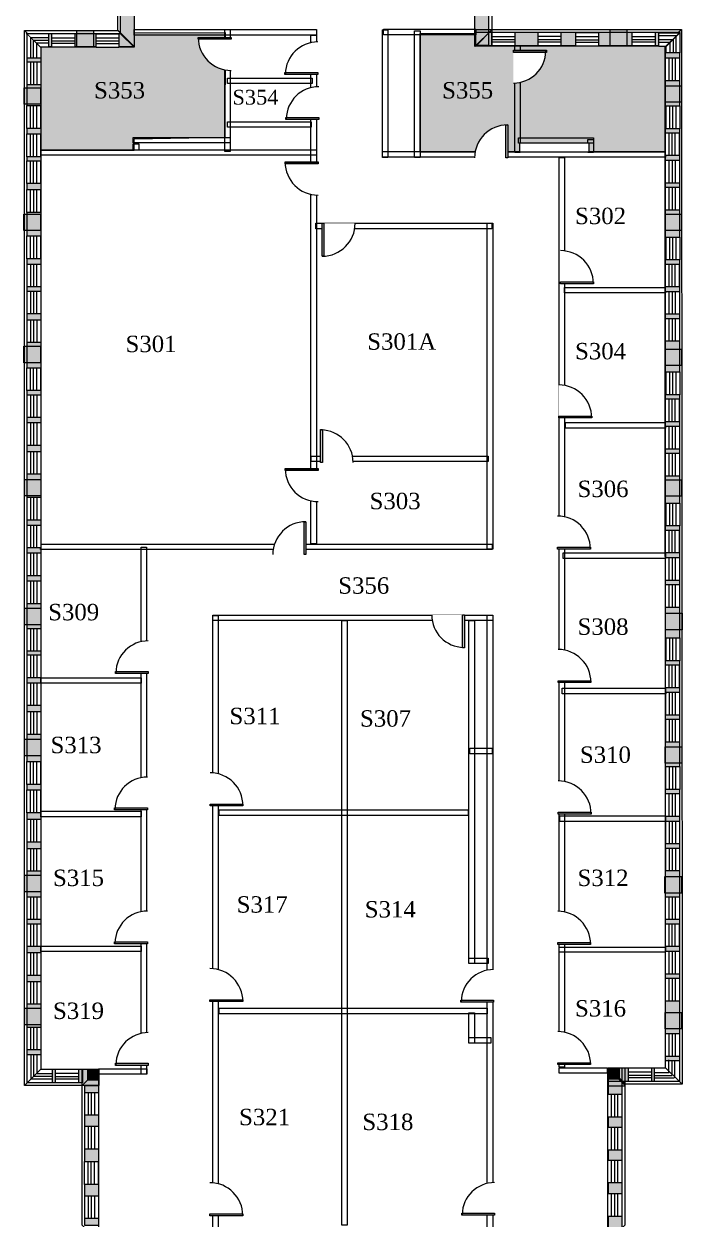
# Model space of a CAD drawing. Header units: inches. Extents: x -1965 to 2413, y -2287 to 2152.
# Drawn here: x 1420 to 2139, y -930 to 377 of the extents above; entities that cross this region are included whole.
import ezdxf

# ---------------------------------------------------------------- set-up
doc = ezdxf.new("R2010")
doc.units = ezdxf.units.IN
doc.header["$LTSCALE"] = 96
doc.header["$MEASUREMENT"] = 0
doc.layers.add('None', color=7, linetype='Continuous', lineweight=5)
doc.styles.add('Times', font='Times')

# ---------------------------------------------------------------- blocks, each defined once
blk = doc.blocks.new('Symbol #19')
at = {"layer": 'None', "linetype": 'Continuous', "lineweight": 5}
blk.add_hatch(color=255, dxfattribs=at).paths.add_polyline_path([(-6, 6), (6, 6), (6, -6), (-6, -6)])
at = {"layer": 'None', "color": 7, "linetype": 'Continuous', "lineweight": 5}
blk.add_lwpolyline([(-6, 6), (6, 6), (6, -6), (-6, -6)], close=True, dxfattribs=at)
blk = doc.blocks.new("3' dr lh")
at = {"color": 7, "linetype": 'Continuous', "lineweight": 5}
blk.add_wipeout([(-18, 18.1), (-11, 17.4), (-4.2, 15.4), (2, 12.1), (7.5, 7.6), (11.9, 2.1), (15.3, -4.1), (17.3, -10.9), (18, -17.9), (-18, -17.9)], dxfattribs=at).dxf.layer = 'None'
at = {"layer": 'None', "linetype": 'Continuous', "lineweight": 5}
blk.add_hatch(color=255, dxfattribs=at).paths.add_polyline_path([(-18, -16.1), (18, -16.1), (18, -18.1), (-18, -18.1)])
at = {"layer": 'None', "color": 7, "linetype": 'Continuous', "lineweight": 5}
blk.add_lwpolyline([(-18, -16.1), (18, -16.1), (18, -18.1), (-18, -18.1)], close=True, dxfattribs=at)
blk.add_arc((-18, -17.9), 36, 0, 90, dxfattribs=at)
blk = doc.blocks.new("1'6 Pier")
at = {"layer": 'None', "linetype": 'Continuous', "lineweight": 5}
blk.add_hatch(color=255, dxfattribs=at).paths.add_polyline_path([(-9, 9), (9, 9), (9, -9), (-9, -9)])
at = {"layer": 'None', "color": 7, "linetype": 'Continuous', "lineweight": 5}
blk.add_lwpolyline([(-9, 9), (9, 9), (9, -9), (-9, -9)], close=True, dxfattribs=at)
blk = doc.blocks.new("3' dr rh")
at = {"color": 7, "linetype": 'Continuous', "lineweight": 5}
blk.add_wipeout([(-17, 17.5), (-10.2, 16.7), (-3.6, 14.6), (2.4, 11.3), (7.7, 6.9), (12, 1.5), (15.2, -4.6), (17.2, -11.2), (17.9, -18), (-17.6, -18)], dxfattribs=at).dxf.layer = 'None'
at = {"layer": 'None', "linetype": 'Continuous', "lineweight": 5}
blk.add_hatch(color=255, dxfattribs=at).paths.add_polyline_path([(-17.9, 18), (-15.6, 18), (-15.6, -18), (-17.9, -18)])
at = {"layer": 'None', "color": 7, "linetype": 'Continuous', "lineweight": 5}
blk.add_lwpolyline([(-17.9, 18), (-15.6, 18), (-15.6, -18), (-17.9, -18)], close=True, dxfattribs=at)
blk.add_arc((-17.6, -18), 35.5, 0, 88.9999, dxfattribs=at)
blk = doc.blocks.new("2'-1 wind")
at = {"color": 7, "linetype": 'Continuous', "lineweight": 5}
blk.add_wipeout([(7.5, 12.5), (7.5, -12.5), (-7.5, -12.5), (-7.5, 12.5)], dxfattribs=at).dxf.layer = 'None'
at = {"layer": 'None', "color": 7, "linetype": 'Continuous', "lineweight": 5}
blk.add_lwpolyline([(7.5, 12.5), (7.5, -12.5), (-7.5, -12.5), (-7.5, 12.5)], close=True, dxfattribs=at)
at = {"color": 7, "linetype": 'Continuous', "lineweight": 5}
blk.add_wipeout([(-3.5, 12.5), (3, 12.5), (3, -12.5), (-3.5, -12.5)], dxfattribs=at).dxf.layer = 'None'
at = {"layer": 'None', "color": 7, "linetype": 'Continuous', "lineweight": 5}
blk.add_line((-0.5, 12.5), (-0.5, -12.5), dxfattribs=at)
blk.add_lwpolyline([(-3.5, 12.5), (3, 12.5), (3, -12.5), (-3.5, -12.5)], close=True, dxfattribs=at)

msp = doc.modelspace()

# ---------------------------------------------------------------- hatches: boundary and pattern name
at = {"layer": 'None', "linetype": 'Continuous', "lineweight": 5}
for points in [[(1438, 352), (1436, 238), (1540, 238.5), (1540, 251), (1639.5, 252.8), (1640, 367), (1536, 366.5), (1536, 353), (1436.5, 353)], [(1852.5, 366), (2120.5, 366), (2120.5, 236.5), (1852.5, 236.5)]]:
    msp.add_hatch(color=255, dxfattribs=at).paths.add_polyline_path(points)

# ---------------------------------------------------------------- linework, layer by layer
at = {"layer": 'None', "color": 7, "linetype": 'Continuous', "lineweight": 5}
msp.add_lwpolyline([(1438, 352), (1436, 238), (1540, 238.5), (1540, 251), (1639.5, 252.8), (1640, 367), (1536, 366.5), (1536, 353), (1436.5, 353)], dxfattribs=at)
for points in [[(1639, 237), (1639, 370.5), (1645, 370.5), (1645, 237)], [(1811.5, 230.5), (1811.5, 370), (1817.5, 370), (1817.5, 230.5)], [(1846.5, 230.5), (1846.5, 369), (1852.5, 369), (1852.5, 230.5)], [(1852.5, 366), (2120.5, 366), (2120.5, 236.5), (1852.5, 236.5)], [(1642, 317.4), (1734.5, 317.4), (1734.5, 311.4), (1642, 311.4)], [(1642, 269.5), (1733.5, 269.5), (1733.5, 263.5), (1642, 263.5)], [(1539, 252.5), (1645, 252.5), (1645, 246.5), (1539, 246.5)], [(1960, 252), (2042, 252), (2042, 246), (1960, 246)], [(2042, 250), (2042, 236), (2036, 236), (2036, 250)], [(1539, 238.5), (1539, 245.5), (1545, 245.5), (1545, 238.5)], [(1738.5, 158.5), (1931, 158.5), (1931, 152.5), (1738.5, 152.5)], [(1932, 158.5), (1932, -198), (1926, -198), (1926, 158.5)], [(1733.5, -96), (1927, -96), (1927, -102), (1733.5, -102)], [(1547.5, -772), (1547.5, -195.5), (1553.5, -195.5), (1553.5, -772)], [(1932, -276), (1626, -276), (1626, -270), (1932, -270)], [(1632, -270.5), (1632, -1071), (1626, -1071), (1626, -270.5)], [(1932, -270), (1932, -1071), (1926, -1071), (1926, -270)], [(1773, -276), (1773, -937), (1767, -937), (1767, -276)], [(1931.5, -421.5), (1907, -421.5), (1907, -415.5), (1931.5, -415.5)], [(1905, -489), (1633, -489), (1633, -483), (1905, -483)], [(1906, -645), (1927, -645), (1927, -651), (1906, -651)], [(1926, -706), (1633, -706), (1633, -700), (1926, -700)], [(1912, -705), (1912, -738), (1906, -738), (1906, -705)], [(1906, -732), (1930, -732), (1930, -738), (1906, -738)]]:
    msp.add_lwpolyline(points, close=True, dxfattribs=at)

# ---------------------------------------------------------------- texts
at = {"layer": 'None', "color": 7, "attachment_point": 1, "style": 'Times'}
for s, insert, char_height in [('S353', (1496.2, 313), 17.96), ('S354', (1647.5, 304.5), 16.16), ('S355', (1876.7, 313), 17.96), ('S302', (2022, 175.6), 17.96), ('S301', (1530.6, 35.6), 17.96), ('S301A', (1794.8, 38.2), 17.96), ('S304', (2022, 27.7), 17.96), ('S306', (2024.7, -122.9), 17.96), ('S303', (1797.4, -136.2), 17.96), ('S356', (1763.1, -228.6), 17.96), ('S309', (1446, -257.7), 17.96), ('S308', (2024.7, -273.6), 17.96), ('S311', (1644.2, -371.3), 17.96), ('S307', (1786.9, -374), 17.96), ('S313', (1448.6, -403), 17.96), ('S310', (2027.3, -413.6), 17.96), ('S315', (1451.3, -548.3), 17.96), ('S312', (2024.7, -548.3), 17.96), ('S317', (1652.1, -577.4), 17.96), ('S314', (1792.1, -582.7), 17.96), ('S316', (2022, -691), 17.96), ('S319', (1451.3, -693.7), 17.96), ('S321', (1654.7, -809.9), 17.96), ('S318', (1789.5, -815.2), 17.96)]:
    msp.add_mtext(s, dxfattribs=dict(at, insert=insert, char_height=char_height))

# ---------------------------------------------------------------- wipeouts: each hides what was drawn before it
at = {"color": 7, "linetype": 'Continuous', "lineweight": 5}
for points in [[(1501, -766.5), (1501, -955), (1483, -937), (1483, -784.5)], [(2139, -783), (2077, -783), (2059, -765), (2121, -765)]]:
    msp.add_wipeout(points, dxfattribs=at).dxf.layer = 'None'

# ---------------------------------------------------------------- next in the draw order: linework, layer by layer
at = {"layer": 'None', "color": 7, "linetype": 'Continuous', "lineweight": 5}
for points in [[(1501, -766.5), (1501, -955), (1483, -937), (1483, -784.5)], [(2139, -783), (2077, -783), (2059, -765), (2121, -765)]]:
    msp.add_lwpolyline(points, close=True, dxfattribs=at)

# ---------------------------------------------------------------- next in the draw order: block references
at = {"layer": 'None', "color": 7}
for name, p in [("3' dr rh", (1761.5, -85)), ("3' dr lh", (1641, -460.5)), ("3' dr lh", (1640.9, -674.6)), ("3' dr lh", (1640.8, -908.8))]:
    msp.add_blockref(name, p, dxfattribs=at)
for p, rotation in [((1883.2, -287.8), 180), ((1915, -675.5), 90), ((1916.1, -908.4), 90)]:
    msp.add_blockref("3' dr rh", p, dxfattribs=dict(at, rotation=rotation))

# ---------------------------------------------------------------- next in the draw order: wipeouts: each hides what was drawn before it
at = {"color": 7, "linetype": 'Continuous', "lineweight": 5}
msp.add_wipeout([(1912.5, 352), (1912.5, 710), (1931.2, 710), (1931, 370)], dxfattribs=at).dxf.layer = 'None'

# ---------------------------------------------------------------- next in the draw order: linework, layer by layer
at = {"layer": 'None', "color": 7, "linetype": 'Continuous', "lineweight": 5}
for points in [[(1912.5, 352), (1912.5, 710), (1931.2, 710), (1931, 370)], [(1912, -276), (1912, -651), (1906, -651), (1906, -276)]]:
    msp.add_lwpolyline(points, close=True, dxfattribs=at)

# ---------------------------------------------------------------- next in the draw order: wipeouts: each hides what was drawn before it
at = {"color": 7, "linetype": 'Continuous', "lineweight": 5}
for points in [[(1438, -766.5), (1501, -766.5), (1483, -784.5), (1420, -784.5)], [(2058.5, -955), (2058.5, -766), (2076.5, -784), (2076.5, -937)]]:
    msp.add_wipeout(points, dxfattribs=at).dxf.layer = 'None'

# ---------------------------------------------------------------- next in the draw order: hatches: boundary and pattern name
at = {"layer": 'None', "linetype": 'Continuous', "lineweight": 5}
for points in [[(2073, -765), (2073, -955), (2058, -955), (2058, -765)], [(1486, -937.5), (1486, -784.5), (1501, -784.5), (1501, -937.5)]]:
    msp.add_hatch(color=255, dxfattribs=at).paths.add_polyline_path(points)

# ---------------------------------------------------------------- next in the draw order: linework, layer by layer
at = {"layer": 'None', "color": 7, "linetype": 'Continuous', "lineweight": 5}
for points in [[(1438, -766.5), (1501, -766.5), (1483, -784.5), (1420, -784.5)], [(1501, -766), (1554, -766), (1554, -772), (1501, -772)], [(2057, -771), (2004.5, -771), (2004.5, -765), (2057, -765)], [(2073, -765), (2073, -955), (2058, -955), (2058, -765)], [(2058.5, -955), (2058.5, -766), (2076.5, -784), (2076.5, -937)], [(1486, -937.5), (1486, -784.5), (1501, -784.5), (1501, -937.5)]]:
    msp.add_lwpolyline(points, close=True, dxfattribs=at)

# ---------------------------------------------------------------- next in the draw order: block references
at = {"layer": 'None', "color": 7}
msp.add_blockref("1'6 Pier", (1492.3, -775.5), dxfattribs=at)
at = {"layer": 'None', "color": 7, "rotation": 180}
for p in [(1495.4, -772.6), (2064.3, -771.6)]:
    msp.add_blockref('Symbol #19', p, dxfattribs=at)

# ---------------------------------------------------------------- next in the draw order: wipeouts: each hides what was drawn before it
at = {"color": 7, "linetype": 'Continuous', "lineweight": 5}
msp.add_wipeout([(2120.5, 352.4), (1913.5, 352.4), (1931.5, 370.4), (2138.5, 370.4)], dxfattribs=at).dxf.layer = 'None'

# ---------------------------------------------------------------- next in the draw order: hatches: boundary and pattern name
at = {"layer": 'None', "linetype": 'Continuous', "lineweight": 211}
msp.add_hatch(color=255, dxfattribs=at).paths.add_polyline_path([(1927.5, 709), (1927.5, 353), (1912.5, 353), (1912.5, 709)])

# ---------------------------------------------------------------- next in the draw order: linework, layer by layer
at = {"layer": 'None', "color": 7, "linetype": 'Continuous', "lineweight": 5}
for points in [[(1927.5, 709), (1927.5, 353), (1912.5, 353), (1912.5, 709)], [(1812.5, 370.7), (1913.7, 370.7), (1913.7, 364.7), (1812.5, 364.7)], [(2120.5, 352.4), (1913.5, 352.4), (1931.5, 370.4), (2138.5, 370.4)], [(1962, 353), (1962, 236), (1956, 236), (1956, 353)]]:
    msp.add_lwpolyline(points, close=True, dxfattribs=at)

# ---------------------------------------------------------------- next in the draw order: block references
at = {"layer": 'None', "color": 7, "rotation": 90}
msp.add_blockref("3' dr rh", (1537.5, -744.5), dxfattribs=at)
at = {"layer": 'None', "color": 7}
for p in [(1493.5, -804.5), (2065.5, -806.5), (1493.5, -841.5), (2065.5, -842.5), (1493.2, -880), (2065.5, -878.5), (1493.5, -917.5), (2065.5, -915)]:
    msp.add_blockref("2'-1 wind", p, dxfattribs=at)

# ---------------------------------------------------------------- next in the draw order: wipeouts: each hides what was drawn before it
at = {"color": 7, "linetype": 'Continuous', "lineweight": 5}
msp.add_wipeout([(1438, 351.5), (1438, -766.5), (1420, -784.5), (1420, 369.5)], dxfattribs=at).dxf.layer = 'None'

# ---------------------------------------------------------------- next in the draw order: hatches: boundary and pattern name
at = {"layer": 'None', "linetype": 'Continuous', "lineweight": 211}
msp.add_hatch(color=255, dxfattribs=at).paths.add_polyline_path([(1483.5, -781.5), (1423, -781.5), (1438, -766.5), (1483.5, -766.5)])

# ---------------------------------------------------------------- next in the draw order: linework, layer by layer
at = {"layer": 'None', "color": 7, "linetype": 'Continuous', "lineweight": 5}
for points in [[(1438, 351.5), (1438, -766.5), (1420, -784.5), (1420, 369.5)], [(1438.5, 239), (1739.2, 239), (1739.2, 233), (1438.5, 233)], [(1931.5, -198.2), (1437.5, -198.2), (1437.5, -192.2), (1931.5, -192.2)], [(1483.5, -781.5), (1423, -781.5), (1438, -766.5), (1483.5, -766.5)]]:
    msp.add_lwpolyline(points, close=True, dxfattribs=at)

# ---------------------------------------------------------------- next in the draw order: block references
at = {"layer": 'None', "color": 7}
for p in [(1428.8, 297.8), (1428.5, 159.5), (1428.5, 15), (1429, -130.5), (1429, -271.5), (1429, -414.8), (1429, -563.5), (1429, -709)]:
    msp.add_blockref("1'6 Pier", p, dxfattribs=at)

# ---------------------------------------------------------------- next in the draw order: wipeouts: each hides what was drawn before it
at = {"color": 7, "linetype": 'Continuous', "lineweight": 5}
msp.add_wipeout([(2121, -765), (2120.5, 352.5), (2138.5, 370.5), (2139, -783)], dxfattribs=at).dxf.layer = 'None'

# ---------------------------------------------------------------- next in the draw order: hatches: boundary and pattern name
at = {"layer": 'None', "linetype": 'Continuous', "lineweight": 211}
for points in [[(1913.5, 367.5), (2137, 367.5), (2122, 352.5), (1913.5, 352.5)], [(2136, 368.5), (2136, -780), (2121, -765), (2121, 353.5)], [(2136, -780), (2058.5, -780), (2058.5, -765), (2121, -765)]]:
    msp.add_hatch(color=255, dxfattribs=at).paths.add_polyline_path(points)

# ---------------------------------------------------------------- next in the draw order: linework, layer by layer
at = {"layer": 'None', "color": 7, "linetype": 'Continuous', "lineweight": 5}
for points in [[(1913.5, 367.5), (2137, 367.5), (2122, 352.5), (1913.5, 352.5)], [(2121, -765), (2120.5, 352.5), (2138.5, 370.5), (2139, -783)], [(2136, 368.5), (2136, -780), (2121, -765), (2121, 353.5)], [(2121, 231), (1811.5, 231), (1811.5, 237), (2121, 237)], [(2121, -495.5), (2005.5, -495.5), (2005.5, -489.5), (2121, -489.5)], [(2121, -638.5), (2004.5, -638.5), (2004.5, -633), (2121, -633)], [(2136, -780), (2058.5, -780), (2058.5, -765), (2121, -765)]]:
    msp.add_lwpolyline(points, close=True, dxfattribs=at)

# ---------------------------------------------------------------- next in the draw order: block references
at = {"layer": 'None', "color": 7}
for p in [(2129.5, 12), (2129.6, -423), (2129.2, -565), (2129.5, -713.5)]:
    msp.add_blockref("1'6 Pier", p, dxfattribs=at)
at = {"layer": 'None', "color": 7, "rotation": 90}
for name, p in [("3' dr lh", (1709.7, -185.8)), ("2'-1 wind", (1466.5, -774))]:
    msp.add_blockref(name, p, dxfattribs=at)

# ---------------------------------------------------------------- next in the draw order: wipeouts: each hides what was drawn before it
at = {"color": 7, "linetype": 'Continuous', "lineweight": 5}
msp.add_wipeout([(1540, 351.5), (1438, 351.5), (1420, 369.5), (1522, 369.5)], dxfattribs=at).dxf.layer = 'None'

# ---------------------------------------------------------------- next in the draw order: hatches: boundary and pattern name
at = {"layer": 'None', "linetype": 'Continuous', "lineweight": 5}
msp.add_hatch(color=255, dxfattribs=at).paths.add_polyline_path([(1423, -781.5), (1423, 366.5), (1438, 351.5), (1438, -766.5)])

# ---------------------------------------------------------------- next in the draw order: linework, layer by layer
at = {"layer": 'None', "color": 7, "linetype": 'Continuous', "lineweight": 5}
for points in [[(1540, 351.5), (1438, 351.5), (1420, 369.5), (1522, 369.5)], [(1423, -781.5), (1423, 366.5), (1438, 351.5), (1438, -766.5)], [(1739.2, 364.2), (1739.2, -192), (1733.2, -192), (1733.2, 364.2)]]:
    msp.add_lwpolyline(points, close=True, dxfattribs=at)

# ---------------------------------------------------------------- next in the draw order: block references
at = {"layer": 'None', "color": 7}
for name, p in [("1'6 Pier", (1486.5, 360.5)), ("2'-1 wind", (2128.5, 327)), ("2'-1 wind", (2129, 131)), ("2'-1 wind", (2129, -16.5)), ("2'-1 wind", (2129, -160)), ("2'-1 wind", (2129.1, -307.4)), ("2'-1 wind", (2128.9, -448.2)), ("2'-1 wind", (2128.5, -590.5)), ("2'-1 wind", (2128.5, -740))]:
    msp.add_blockref(name, p, dxfattribs=at)
at = {"layer": 'None', "color": 7, "rotation": 90}
for name, p in [("2'-1 wind", (1943.5, 360)), ("2'-1 wind", (1994.1, 360.1)), ("2'-1 wind", (2035.2, 359.8)), ("2'-1 wind", (2097, 360)), ("3' dr lh", (1930.3, 248.1)), ("2'-1 wind", (2093, -772.5))]:
    msp.add_blockref(name, p, dxfattribs=at)

# ---------------------------------------------------------------- next in the draw order: wipeouts: each hides what was drawn before it
at = {"color": 7, "linetype": 'Continuous', "lineweight": 5}
msp.add_wipeout([(1961.5, 246.5), (2037, 246.5), (2037, 236.5), (1961.5, 236.5)], dxfattribs=at).dxf.layer = 'None'

# ---------------------------------------------------------------- next in the draw order: hatches: boundary and pattern name
at = {"layer": 'None', "linetype": 'Continuous', "lineweight": 5}
msp.add_hatch(color=255, dxfattribs=at).paths.add_polyline_path([(2057.8, -765), (2076.3, -765), (2076.3, -785), (2057.8, -785)])

# ---------------------------------------------------------------- next in the draw order: linework, layer by layer
at = {"layer": 'None', "color": 7, "linetype": 'Continuous', "lineweight": 5}
for points in [[(1961.5, 246.5), (2037, 246.5), (2037, 236.5), (1961.5, 236.5)], [(2010.5, 230.5), (2010.5, -764.5), (2004.5, -764.5), (2004.5, 230.5)], [(2057.8, -765), (2076.3, -765), (2076.3, -785), (2057.8, -785)]]:
    msp.add_lwpolyline(points, close=True, dxfattribs=at)

# ---------------------------------------------------------------- next in the draw order: block references
at = {"layer": 'None', "color": 7}
for name, p in [("1'6 Pier", (1922, 361.5)), ("1'6 Pier", (2069.5, 361.4)), ("2'-1 wind", (1430.5, 322.5)), ("1'6 Pier", (2129.5, 300)), ("2'-1 wind", (1430.3, 182.9)), ("2'-1 wind", (2128.2, 101.5)), ("2'-1 wind", (1430.5, 40.5)), ("2'-1 wind", (2128.2, -46)), ("2'-1 wind", (1430.5, -103.5)), ("2'-1 wind", (2128.2, -189.5)), ("2'-1 wind", (1430.5, -245)), ("2'-1 wind", (2128.4, -336.9)), ("2'-1 wind", (1430.5, -388)), ("2'-1 wind", (1430.3, -473.7)), ("2'-1 wind", (2128.5, -477.7)), ("2'-1 wind", (1430.4, -505.6)), ("2'-1 wind", (1430.4, -537.6)), ("2'-1 wind", (2128.2, -620)), ("2'-1 wind", (1430.5, -683)), ("2'-1 wind", (1430.5, -733))]:
    msp.add_blockref(name, p, dxfattribs=at)
for name, p, rotation in [("3' dr rh", (1722.8, 339), 90), ("3' dr rh", (1972.6, 329.8), -90), ("3' dr rh", (1723.8, 290), 90), ("3' dr lh", (1723, 207.5), 180), ("3' dr lh", (1763.5, 140.5), -90), ("3' dr lh", (1723.2, -127.8), 180)]:
    msp.add_blockref(name, p, dxfattribs=dict(at, rotation=rotation))

# ---------------------------------------------------------------- next in the draw order: wipeouts: each hides what was drawn before it
at = {"color": 7, "linetype": 'Continuous', "lineweight": 5}
for points in [[(1540, 473.5), (1540, 352), (1522, 369.8), (1522, 455.7)], [(2113.5, 367), (2136, 367), (2121, 352), (2113.5, 352)], [(1450.5, -781.5), (1423, -781.5), (1438, -766.5), (1450.5, -766.5)], [(2109, -765), (2121, -765), (2136, -780), (2109, -780)]]:
    msp.add_wipeout(points, dxfattribs=at).dxf.layer = 'None'

# ---------------------------------------------------------------- next in the draw order: hatches: boundary and pattern name
at = {"layer": 'None', "linetype": 'Continuous', "lineweight": 5}
msp.add_hatch(color=255, dxfattribs=at).paths.add_polyline_path([(1525, 365.9), (1525, 458.6), (1540, 473.5), (1540, 351)])
at = {"layer": 'None', "linetype": 'Continuous', "lineweight": 211}
msp.add_hatch(color=255, dxfattribs=at).paths.add_polyline_path([(1422, 366), (1525, 366), (1540, 351), (1437, 351)])

# ---------------------------------------------------------------- next in the draw order: linework, layer by layer
at = {"layer": 'None', "color": 7, "linetype": 'Continuous', "lineweight": 5}
for points in [[(1540, 473.5), (1540, 352), (1522, 369.8), (1522, 455.7)], [(1525, 365.9), (1525, 458.6), (1540, 473.5), (1540, 351)], [(1422, 366), (1525, 366), (1540, 351), (1437, 351)], [(1739.5, 364.3), (1540, 364.3), (1540, 370.3), (1739.5, 370.3)], [(2113.5, 367), (2136, 367), (2121, 352), (2113.5, 352)], [(1547.5, -490.5), (1438, -490.5), (1438, -484.5), (1547.5, -484.5)], [(1450.5, -781.5), (1423, -781.5), (1438, -766.5), (1450.5, -766.5)], [(2109, -765), (2121, -765), (2136, -780), (2109, -780)]]:
    msp.add_lwpolyline(points, close=True, dxfattribs=at)

# ---------------------------------------------------------------- next in the draw order: block references
at = {"layer": 'None', "color": 7}
for name, p in [("2'-1 wind", (2129, 274.5)), ("2'-1 wind", (1430.2, 214.4)), ("2'-1 wind", (1430.4, 71.9)), ("2'-1 wind", (2128.5, 71.5)), ("2'-1 wind", (1430.5, -72)), ("2'-1 wind", (2128.5, -76)), ("2'-1 wind", (1430.6, -214.5)), ("2'-1 wind", (2128.5, -219.5)), ("2'-1 wind", (1430.5, -356.5)), ("2'-1 wind", (2128.6, -366.9)), ("2'-1 wind", (1430.2, -442.7)), ("3' dr lh", (2021.6, -469.4)), ("2'-1 wind", (2128.8, -507.7)), ("3' dr lh", (2021, -612)), ("2'-1 wind", (1430.5, -651.5)), ("2'-1 wind", (2128.5, -650)), ("3' dr lh", (2021, -743.5))]:
    msp.add_blockref(name, p, dxfattribs=at)

# ---------------------------------------------------------------- next in the draw order: linework, layer by layer
at = {"layer": 'None', "color": 7, "linetype": 'Continuous', "lineweight": 5}
for points in [[(2120.5, 82.5), (2010.5, 82.5), (2010.5, 88.5), (2120.5, 88.5)], [(2120.5, -65.5), (2011.5, -65.5), (2011.5, -59.5), (2120.5, -59.5)], [(2121, -208), (2009, -208), (2009, -202), (2121, -202)], [(2121, -356), (2008, -356), (2008, -350), (2121, -350)]]:
    msp.add_lwpolyline(points, close=True, dxfattribs=at)

# ---------------------------------------------------------------- next in the draw order: block references
at = {"layer": 'None', "color": 7}
for name, p, rotation in [("2'-1 wind", (1462.5, 358.5), 90), ("2'-1 wind", (1510.9, 358.4), 90), ("3' dr lh", (1628, 343.8), 180), ("3' dr rh", (1536.5, -465), 90)]:
    msp.add_blockref(name, p, dxfattribs=dict(at, rotation=rotation))
for p in [(1430.1, 243.8), (2128.2, 245), (1430.4, 101.4), (2128.5, 42), (1430.5, -41.5), (2128.5, -105.5), (1430.4, -184), (2128.5, -249), (1430.5, -326), (2128.6, -396.4), (2128.8, -537.2), (1430.5, -620), (2128.5, -679.5)]:
    msp.add_blockref("2'-1 wind", p, dxfattribs=at)

# ---------------------------------------------------------------- next in the draw order: wipeouts: each hides what was drawn before it
at = {"color": 7, "linetype": 'Continuous', "lineweight": 5}
for points in [[(1423, 339), (1423, 366), (1438, 351), (1438, 339)], [(2136.5, 367), (2136.5, 345), (2121.5, 345), (2121.5, 352)], [(1423, -781.5), (1423, -750.5), (1438, -750.5), (1438, -766.5)], [(2136, -757), (2136, -780), (2121, -765), (2121, -757)]]:
    msp.add_wipeout(points, dxfattribs=at).dxf.layer = 'None'

# ---------------------------------------------------------------- next in the draw order: linework, layer by layer
at = {"layer": 'None', "color": 7, "linetype": 'Continuous', "lineweight": 5}
for p, q in [((2113.5, 364), (2133.5, 364)), ((2113.5, 359.5), (2129.5, 359.5)), ((2113.5, 356.5), (2125.5, 356.5)), ((2125.5, 356.5), (2125.5, 345)), ((2129.5, 345), (2129.5, 359.5)), ((2132.5, 345), (2132.5, 364)), ((1427, -750.5), (1427, -777.5)), ((1430, -750.5), (1430, -774.5)), ((1433.5, -750.5), (1433.5, -771.5)), ((2124.5, -770), (2124.5, -756.5)), ((2128, -773), (2128, -757)), ((2131, -776), (2131, -757)), ((2109, -770), (2125, -770)), ((1450.5, -777.5), (1427.5, -777.5)), ((1450.5, -774.5), (1430.5, -774.5)), ((1450.5, -771.5), (1434, -771.5)), ((2109, -773.5), (2128, -773.5)), ((2109, -776), (2130.5, -776))]:
    msp.add_line(p, q, dxfattribs=at)
for points in [[(1423, 339), (1423, 366), (1438, 351), (1438, 339)], [(2136.5, 367), (2136.5, 345), (2121.5, 345), (2121.5, 352)], [(1438, -338.5), (1547.5, -338.5), (1547.5, -344.5), (1438, -344.5)], [(1438, -632), (1547.5, -632), (1547.5, -638), (1438, -638)], [(1423, -781.5), (1423, -750.5), (1438, -750.5), (1438, -766.5)], [(2136, -757), (2136, -780), (2121, -765), (2121, -757)]]:
    msp.add_lwpolyline(points, close=True, dxfattribs=at)

# ---------------------------------------------------------------- next in the draw order: block references
at = {"layer": 'None', "color": 7}
for name, p in [("2'-1 wind", (1430.1, 274.8)), ("2'-1 wind", (2128.5, 215)), ("2'-1 wind", (1430.3, 132.3)), ("3' dr lh", (2024, 110.5)), ("2'-1 wind", (1430.2, -12)), ("3' dr lh", (2022.2, -36.3)), ("1'6 Pier", (2129.5, -131)), ("2'-1 wind", (1430.5, -153.5)), ("3' dr lh", (2020.8, -179.7)), ("1'6 Pier", (2130, -277)), ("2'-1 wind", (1430.5, -297)), ("3' dr lh", (2021.4, -325.6)), ("2'-1 wind", (1430.5, -590.5))]:
    msp.add_blockref(name, p, dxfattribs=at)

# ---------------------------------------------------------------- next in the draw order: block references
msp.add_blockref("2'-1 wind", (2128.5, 185.5), dxfattribs=at)
at = {"layer": 'None', "color": 7, "rotation": 90}
for p in [(1537.5, -316), (1536.5, -611.5)]:
    msp.add_blockref("3' dr rh", p, dxfattribs=at)

# ---------------------------------------------------------------- next in the draw order: wipeouts: each hides what was drawn before it
at = {"color": 7, "linetype": 'Continuous', "lineweight": 5}
msp.add_wipeout([(1446.5, 351), (1437.5, 351), (1422.5, 366), (1446.5, 366)], dxfattribs=at).dxf.layer = 'None'

# ---------------------------------------------------------------- next in the draw order: linework, layer by layer
at = {"layer": 'None', "color": 7, "linetype": 'Continuous', "lineweight": 5}
for p, q in [((1427, 339), (1427, 361.5)), ((1446.5, 361.5), (1427.5, 361.5)), ((1430, 339), (1430, 358.5)), ((1445.5, 358.5), (1430.5, 358.5)), ((1446.5, 355.5), (1433.5, 355.5)), ((1433.5, 339), (1433.5, 355.5))]:
    msp.add_line(p, q, dxfattribs=at)
msp.add_lwpolyline([(1446.5, 351), (1437.5, 351), (1422.5, 366), (1446.5, 366)], close=True, dxfattribs=at)

# ---------------------------------------------------------------- next in the draw order: block references
at = {"layer": 'None', "color": 7}
msp.add_blockref("1'6 Pier", (2129.5, 159.5), dxfattribs=at)

doc.saveas('drawing.dxf')
